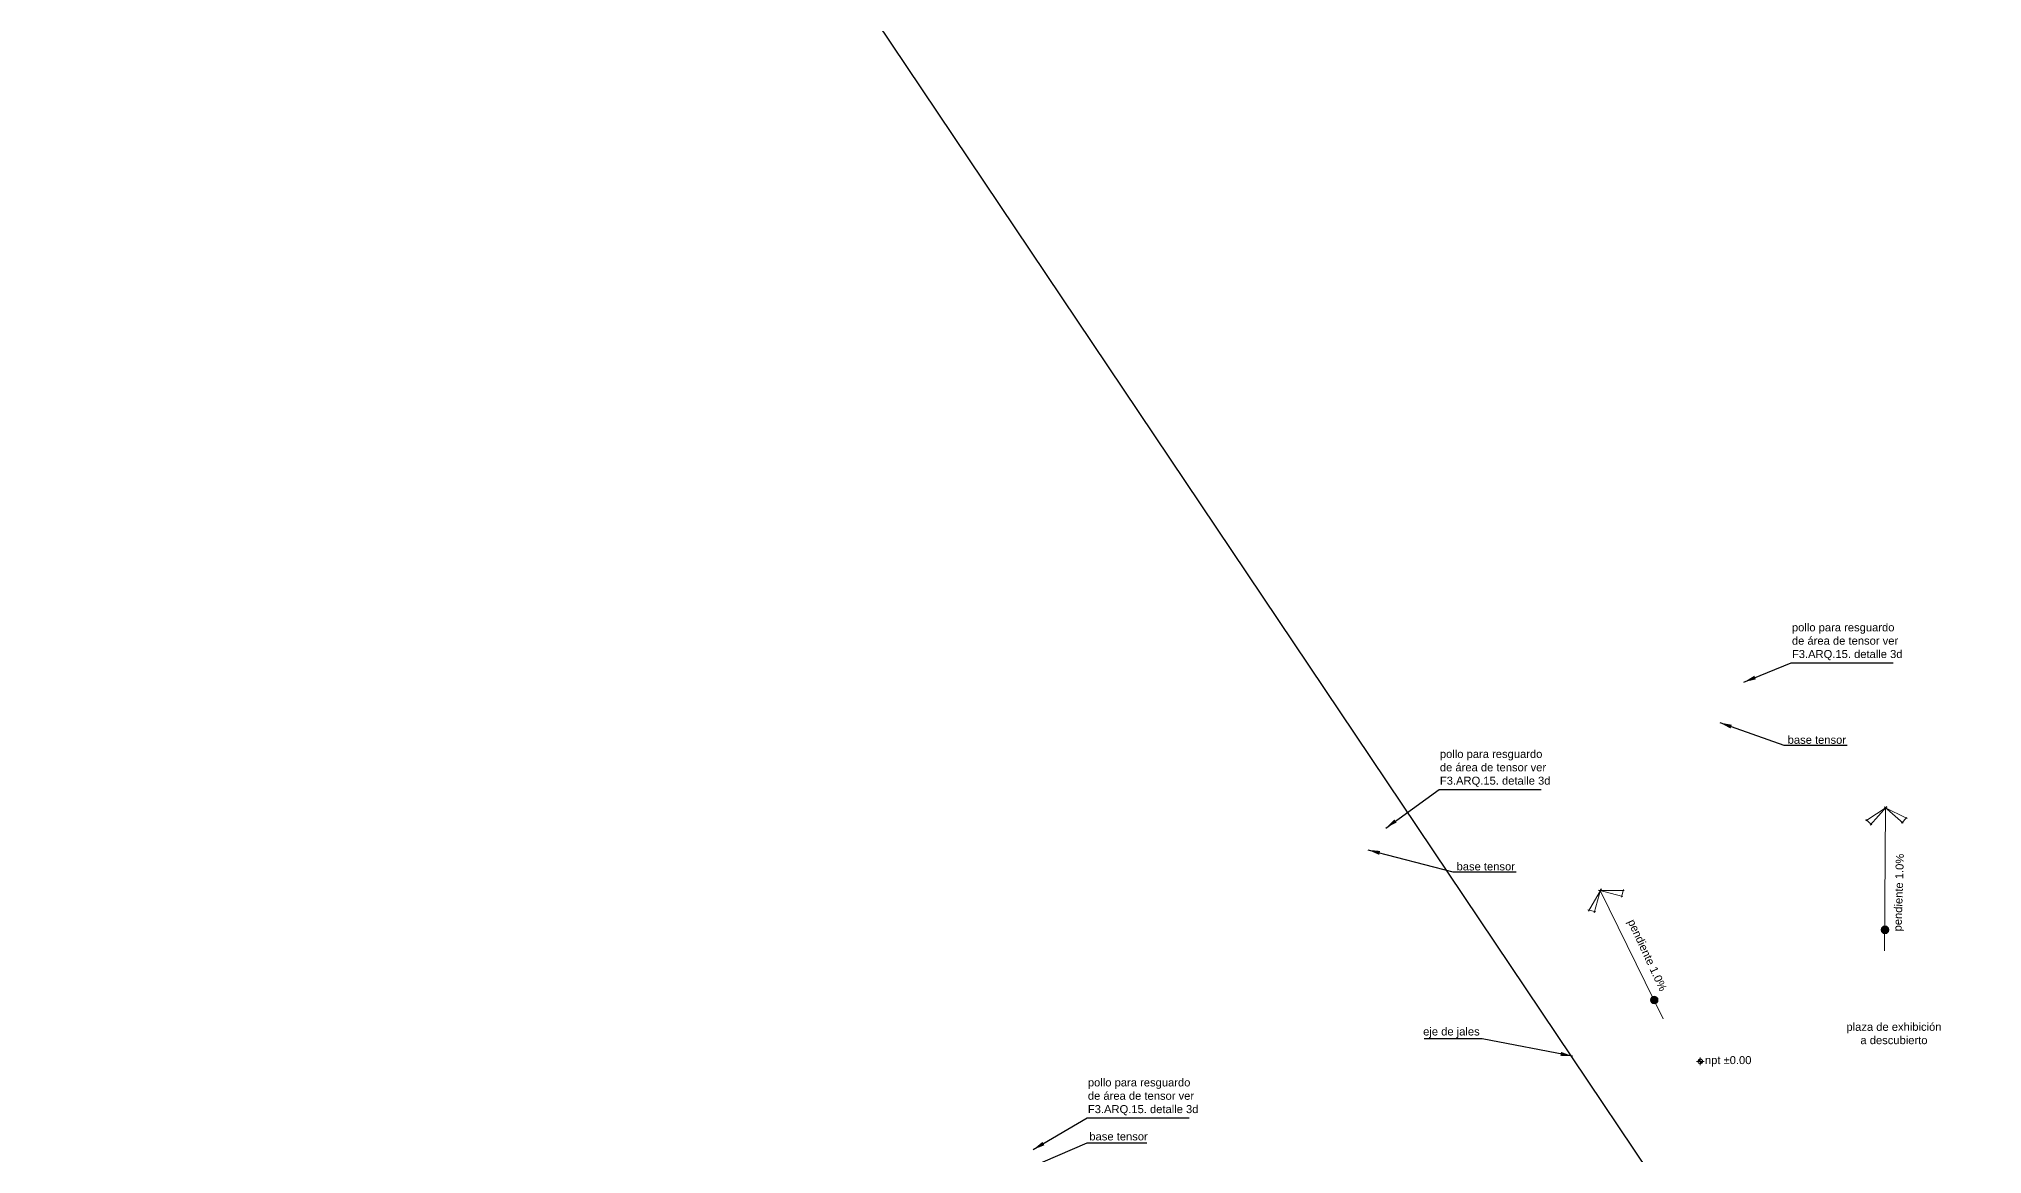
# Model space of a CAD drawing. Header units: millimetres. Extents: x 744843 to 745492, y 2520966 to 2521458.
# Drawn here: x 745288.6 to 745410.1, y 2521185.9 to 2521255.6 of the extents above; entities that cross this region are included whole.
import ezdxf

# ---------------------------------------------------------------- set-up
doc = ezdxf.new("R2010")
doc.units = ezdxf.units.MM
doc.layers.add('A_Arco', color=22, linetype='Continuous')
for name, color, linetype, lineweight in [('A_Escaleras', 52, 'Continuous', 20), ('A_Niveles', 1, 'Continuous', 20), ('A_Textos', 4, 'Continuous', 20)]:
    doc.layers.add(name, color=color, linetype=linetype, lineweight=lineweight)
doc.styles.add('Arial', font='arial.ttf', dxfattribs={"height": 1})
doc.styles.add('escal 300', font='arial.ttf', dxfattribs={"height": 0.5})
doc.dimstyles.new('Cotas Interiores', dxfattribs={"dimtxt": 1, "dimasz": 0.75, "dimexe": 0.25, "dimexo": 1, "dimgap": 0.01, "dimtad": 1, "dimzin": 4, "dimdsep": 46, "dimtxsty": 'Arial', "dimblk": 'OPEN90', "dimcen": 2.5, "dimclrd": 256, "dimclre": 256, "dimclrt": 4, "dimazin": 1, "dimtfac": 1, "dimtmove": 0, "dimatfit": 3, "dimfxl": 1.25, "dimarcsym": 0})

# ---------------------------------------------------------------- blocks, each defined once
blk = doc.blocks.new('_Open90')
at = {"color": 0, "linetype": 'ByBlock', "lineweight": -2}
for p, q in [((0, 0), (-1, 0)), ((-0.5, 0.5), (0, 0)), ((0, 0), (-0.5, -0.5))]:
    blk.add_line(p, q, dxfattribs=at)
blk = doc.blocks.new('Flecha_3')
at = {"layer": 'A_Escaleras'}
for p, q in [((-0.151, 0.138), (-0.098, 0.191)), ((-0.11, 0.193), (0.009, -0.015)), ((0.012, -0.012), (-0.151, 0.153)), ((0.012, 0.012), (-0.151, -0.153)), ((-0.11, -0.193), (0.009, 0.015)), ((-0.151, -0.138), (-0.098, -0.191))]:
    blk.add_line(p, q, dxfattribs=at)
blk = doc.blocks.new('niveles')
at = {"layer": 'A_Niveles'}
h = blk.add_hatch(color=256, dxfattribs=at)
h.paths.add_polyline_path([(-0.44, 0.17), (-0.29, 0.17), (-0.29, 0.32, 0.414214)])
h.paths.add_polyline_path([(-0.14, 0.17), (-0.29, 0.17), (-0.29, 0.02, 0.414214)])
for p, q in [((-0.52, 0.17), (-0.05, 0.17)), ((-0.48, 0.17), (-0.09, 0.17)), ((-0.29, 0.41), (-0.29, -0.06))]:
    blk.add_line(p, q, dxfattribs=at)
blk.add_circle((-0.29, 0.17), 0.149, dxfattribs=at)
at = {"layer": 'A_Textos', "ltscale": 0.0065, "width": 1.2}
blk.add_attdef('NIVEL', (0, 0), '', height=0.3, dxfattribs=at)

msp = doc.modelspace()

# ---------------------------------------------------------------- hatches: boundary and pattern name
at = {"layer": 'A_Escaleras'}
for points in [[(745403.863, 2521199.691, -1), (745404.102, 2521200.083, -1)], [(745389.538, 2521195.276, -1), (745389.577, 2521195.735, -1)]]:
    msp.add_hatch(color=256, dxfattribs=at).paths.add_polyline_path(points)

# ---------------------------------------------------------------- linework, layer by layer
at = {"layer": 'A_Arco'}
msp.add_line((745468.683, 2521066.502), (745205.707, 2521458.024), dxfattribs=at)
at = {"layer": 'A_Escaleras'}
for p, q in [((745403.959, 2521198.569), (745404.02, 2521207.503)), ((745390.125, 2521194.316), (745386.19, 2521202.336))]:
    msp.add_line(p, q, dxfattribs=at)
for centre in [(745403.982, 2521199.887), (745403.982, 2521199.871), (745389.558, 2521195.506), (745389.565, 2521195.491)]:
    msp.add_circle(centre, 0.23, dxfattribs=at)

# ---------------------------------------------------------------- block references
at = {"layer": 'A_Escaleras', "zscale": 6.691699385761568}
for p, xscale, yscale, rotation in [((745404.03, 2521207.494), 6.691699386443777, 6.691699384246022, 93.14303106330779), ((745386.203, 2521202.333), 6.691699386006691, 6.69169938378036, 119.6706468578829)]:
    msp.add_blockref('Flecha_3', p, dxfattribs=dict(at, xscale=xscale, yscale=yscale, rotation=rotation))
at = {"layer": 'A_Textos'}
ref = msp.add_blockref('niveles', (745392.728, 2521191.49), dxfattribs=at)
ref.add_attrib('NIVEL', 'npt ±0.00', (745392.728, 2521191.49), dxfattribs={"ltscale": 0.0065, "height": 0.5, "style": 'Arial'})

# ---------------------------------------------------------------- texts
at = {"layer": 'A_Textos', "ltscale": 0.1, "char_height": 0.5}
for s, insert, width, attachment_point, style in [('{\\fArial|b0|i0|c238|p34;pollo para resguardo de área de tensor} ver\\PF3.ARQ.15. detalle 3d', (745398.166, 2521217.879), 7.31486, 4, 'Arial'), ('{\\fArial|b0|i0|c238|p34;pollo para resguardo de área de tensor} ver\\PF3.ARQ.15. detalle 3d', (745376.165, 2521209.967), 7.31486, 4, 'Arial'), ('base tensor', (745399.724, 2521212.005), 13.91647, 2, 'Arial'), ('base tensor', (745379.031, 2521204.093), 13.91647, 2, 'Arial'), ('eje de jales', (745376.886, 2521193.778), 3.82481, 2, 'escal 300'), ('plaza de exhibición\\Pa descubierto', (745404.542, 2521194.069, 1.107), 13.91647, 2, 'Arial'), ('{\\fArial|b0|i0|c238|p34;pollo para resguardo de área de tensor} ver\\PF3.ARQ.15. detalle 3d', (745354.167, 2521189.442), 7.31486, 4, 'Arial'), ('base tensor', (745356.084, 2521187.221), 13.91647, 2, 'Arial')]:
    msp.add_mtext(s, dxfattribs=dict(at, insert=insert, width=width, attachment_point=attachment_point, style=style))
at = {"layer": 'A_Textos', "ltscale": 0.1, "char_height": 0.5, "width": 7.74165, "attachment_point": 2, "style": 'escal 300'}
for insert, rotation in [((745404.59, 2521202.217), 88.18606), ((745389.362, 2521198.404), 294.71368)]:
    msp.add_mtext('{\\fArial|b0|i0|c238|p34;pendiente }1.0{\\fArial|b0|i0|c238|p34;%}', dxfattribs=dict(at, insert=insert, rotation=rotation))

# ---------------------------------------------------------------- leaders
for points in [[(745395.17, 2521215.362), (745398.116, 2521216.569), (745404.494, 2521216.569)], [(745393.661, 2521212.826), (745397.661, 2521211.419), (745401.622, 2521211.419)], [(745372.782, 2521206.241), (745376.115, 2521208.657), (745382.493, 2521208.657)], [(745371.671, 2521204.875), (745376.968, 2521203.507), (745380.935, 2521203.507)], [(745384.451, 2521191.988), (745378.798, 2521193.072), (745375.182, 2521193.072)], [(745350.741, 2521186.143), (745354.117, 2521188.132), (745360.495, 2521188.132)], [(745349.531, 2521184.594), (745354.117, 2521186.562), (745357.859, 2521186.562)]]:
    msp.add_leader(points, dimstyle='Cotas Interiores', override={"dimtad": 0, "dimdsep": 44, "dimadec": 8})

doc.saveas('drawing.dxf')
